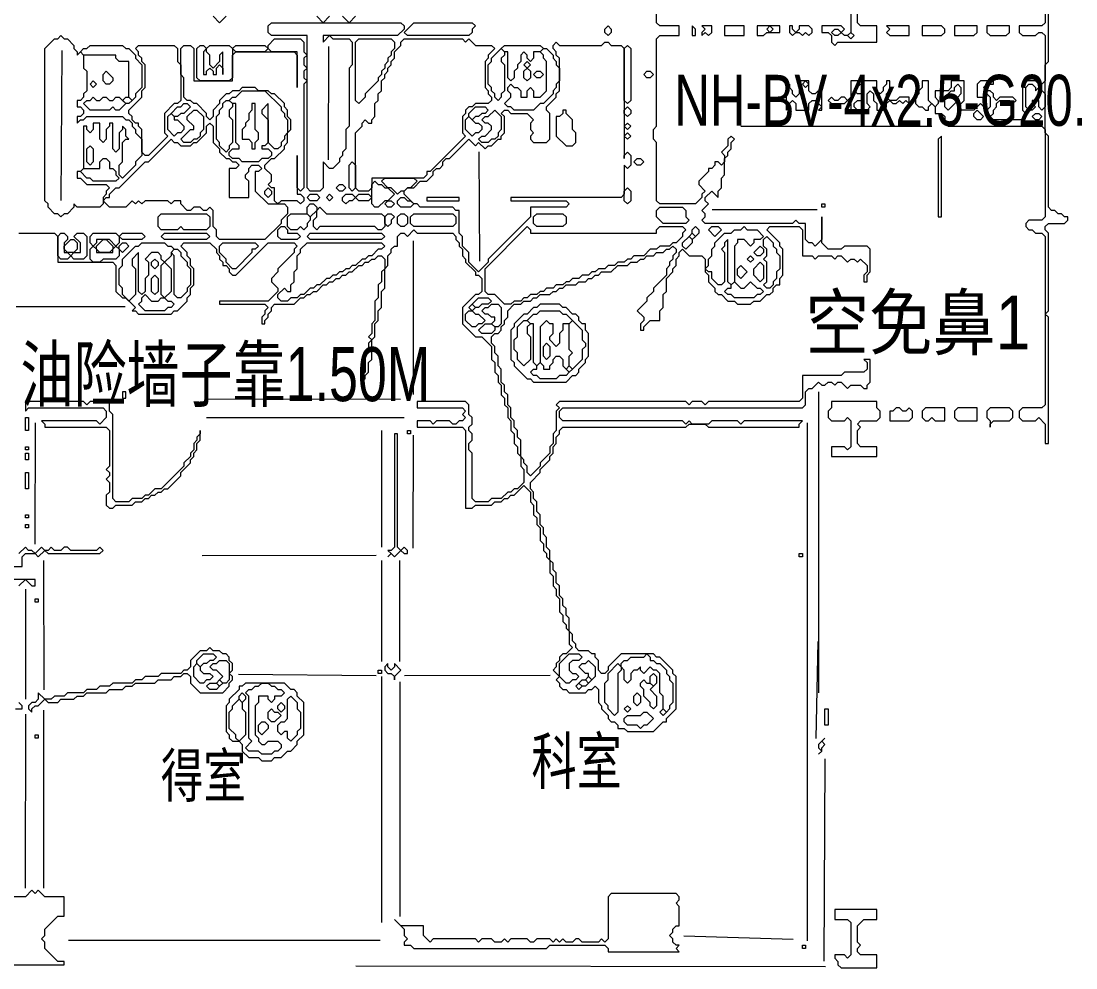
# Model space of a CAD drawing. Extents: x 12 to 2459, y 13 to 1740.
# Drawn here: x 1659.7 to 1985.5, y 628 to 920.5 of the extents above; entities that cross this region are included whole.
import ezdxf

# ---------------------------------------------------------------- set-up
doc = ezdxf.new("R2010")
doc.units = 0
for name, color, linetype, lineweight in [('OCR_TEXT', 6, 'Continuous', 0), ('TRACE_CURVE', 6, 'Continuous', 0), ('TRACE_STRAIGHT', 5, 'Continuous', 0), ('TRACE_TEXT_SYMBOL', 6, 'Continuous', 0)]:
    doc.layers.add(name, color=color, linetype=linetype, lineweight=lineweight)
doc.styles.add('wqy-unicode', font='wqy-unicode.lff')

msp = doc.modelspace()

# ---------------------------------------------------------------- linework, layer by layer
at = {"layer": 'TRACE_CURVE', "color": 6}
for points in [[(1878, 882), (1876, 880), (1877, 879), (1877, 877), (1876, 876), (1875, 877), (1874, 877), (1874, 876), (1873, 875), (1872, 875), (1872, 874), (1869, 871), (1869, 870), (1871, 868), (1870, 867), (1870, 866), (1868, 864), (1857, 864), (1856, 865), (1856, 883), (1855, 884), (1855, 887), (1856, 888), (1856, 915), (1857, 916), (1863, 916), (1863, 919), (1857, 919), (1856, 920), (1856, 933)], [(1940, 896), (1940, 902), (1938, 902), (1938, 900), (1937, 899), (1937, 898), (1936, 897), (1936, 895), (1937, 894), (1938, 894), (1939, 893), (1940, 893), (1940, 894), (1941, 895), (1942, 894), (1942, 892), (1944, 892), (1945, 891), (1945, 889), (1946, 888), (1975, 888), (1976, 887), (1976, 860), (1975, 859), (1971, 859), (1970, 858), (1970, 857), (1971, 856), (1972, 856), (1973, 855), (1975, 855), (1976, 854), (1976, 802), (1975, 801), (1969, 801), (1968, 800), (1968, 798), (1969, 797), (1973, 797), (1974, 798), (1976, 796), (1976, 790), (1977, 790), (1977, 829), (1976, 830), (1977, 831), (1977, 855), (1976, 856), (1976, 857), (1977, 858), (1982, 858), (1983, 859), (1983, 860), (1982, 860), (1981, 861), (1980, 861), (1979, 862), (1978, 862), (1977, 863), (1977, 885), (1976, 886), (1976, 907), (1977, 908), (1977, 927)], [(1976, 927), (1976, 920), (1975, 919), (1968, 919), (1968, 917), (1969, 916), (1973, 916), (1974, 917), (1975, 917), (1976, 916), (1976, 902), (1975, 901), (1974, 901), (1973, 902), (1970, 902), (1969, 901), (1969, 893), (1970, 892), (1970, 891), (1969, 890), (1960, 890), (1959, 891), (1960, 892), (1960, 893), (1961, 894), (1961, 895), (1962, 896), (1965, 896), (1966, 895), (1967, 896), (1966, 897), (1962, 897), (1961, 896), (1960, 897), (1960, 898), (1959, 899), (1958, 899), (1957, 900), (1958, 901), (1960, 901), (1960, 902), (1956, 902), (1955, 901), (1955, 897), (1957, 897), (1958, 898), (1959, 897), (1959, 894), (1958, 893), (1956, 895), (1954, 893), (1950, 893), (1949, 894), (1951, 896), (1951, 902), (1947, 902), (1947, 900), (1946, 899), (1942, 899), (1942, 897), (1943, 896), (1943, 895), (1942, 894), (1940, 896)], [(1723, 922), (1721, 920), (1719, 922)], [(1755, 922), (1753, 920), (1751, 922)], [(1763, 922), (1761, 920), (1759, 922)], [(1671, 915), (1672, 916), (1673, 915), (1674, 915), (1676, 913), (1676, 912), (1677, 911), (1677, 910), (1678, 911), (1679, 910), (1679, 906), (1680, 905), (1680, 899), (1679, 898), (1679, 897), (1678, 896), (1677, 896), (1677, 894), (1678, 894), (1679, 893), (1679, 892), (1678, 891), (1677, 891), (1677, 889), (1678, 890), (1679, 890), (1680, 891), (1691, 891), (1692, 890), (1693, 890), (1694, 889), (1694, 888), (1695, 887), (1695, 886), (1697, 884), (1697, 879), (1695, 877), (1695, 876), (1691, 872), (1690, 873), (1690, 876), (1691, 877), (1691, 883), (1692, 884), (1693, 884), (1692, 885), (1692, 887), (1691, 888), (1691, 887), (1690, 886), (1690, 881), (1689, 880), (1688, 881), (1688, 889), (1687, 889), (1687, 888), (1686, 887), (1686, 884), (1685, 883), (1684, 884), (1684, 889), (1682, 889), (1682, 887), (1681, 886)], [(1681, 886), (1680, 887), (1680, 888), (1679, 888), (1679, 875), (1678, 874), (1677, 874), (1677, 872), (1678, 872), (1680, 870), (1686, 870), (1687, 869), (1686, 868), (1686, 867), (1685, 866), (1685, 864), (1684, 863), (1677, 863), (1676, 864), (1676, 863), (1674, 861), (1673, 861), (1672, 860), (1671, 861), (1670, 861), (1668, 863), (1668, 864), (1667, 865), (1667, 912), (1670, 915), (1671, 915)], [(1712, 896), (1711, 896), (1710, 897), (1710, 903), (1709, 904), (1709, 912), (1710, 913), (1712, 913), (1713, 912), (1713, 902), (1725, 902), (1725, 910), (1726, 911), (1744, 911), (1745, 910), (1745, 900), (1745, 911), (1737, 911), (1736, 912), (1736, 913), (1738, 915)], [(1738, 915), (1746, 915), (1747, 914), (1747, 911), (1748, 910), (1747, 909), (1747, 907), (1748, 906), (1747, 905), (1747, 903), (1748, 902), (1747, 901), (1747, 869), (1746, 868), (1745, 869), (1745, 879), (1745, 867), (1746, 867), (1747, 866), (1747, 865), (1746, 864), (1745, 865), (1740, 865), (1739, 864), (1738, 865), (1738, 869), (1737, 869), (1736, 870), (1737, 871), (1737, 873), (1735, 875), (1735, 876), (1737, 878), (1738, 878), (1741, 881), (1741, 882), (1742, 883), (1742, 886), (1743, 887), (1743, 890), (1742, 891), (1742, 893), (1741, 894), (1741, 895), (1738, 898), (1737, 898), (1736, 899), (1733, 899), (1732, 900), (1728, 900), (1727, 899), (1725, 899), (1724, 898), (1723, 898), (1721, 896), (1721, 895), (1719, 893), (1719, 891), (1718, 890), (1717, 891), (1717, 892), (1714, 895), (1713, 895), (1712, 896)], [(1824, 913), (1825, 914), (1826, 913), (1839, 913), (1840, 914), (1841, 914), (1842, 913), (1845, 913), (1846, 912), (1846, 878), (1846, 879), (1847, 880), (1848, 879), (1848, 876), (1847, 875), (1846, 876), (1846, 867), (1845, 866), (1811, 866), (1811, 865), (1828, 865), (1829, 864), (1828, 863), (1817, 863), (1817, 860), (1804, 847), (1804, 846), (1801, 843), (1798, 846), (1798, 849), (1796, 851), (1796, 854), (1795, 855), (1795, 862), (1794, 862), (1793, 863), (1783, 863), (1782, 864), (1781, 864), (1778, 867), (1778, 868), (1779, 869), (1781, 869), (1783, 871), (1785, 871), (1787, 873), (1787, 874), (1788, 875), (1789, 875), (1790, 876), (1790, 877), (1791, 878), (1792, 878), (1798, 884), (1800, 882), (1801, 883), (1803, 881), (1804, 882), (1805, 882), (1807, 884), (1808, 884), (1808, 885), (1809, 886), (1809, 891)], [(1809, 891), (1808, 892), (1809, 893), (1810, 893), (1811, 892), (1816, 892), (1818, 890), (1817, 889), (1817, 887), (1818, 886), (1817, 885), (1817, 884), (1818, 883), (1822, 883), (1823, 884), (1823, 892), (1822, 893), (1822, 894), (1825, 897), (1825, 898), (1826, 899), (1826, 909), (1825, 910), (1825, 911), (1824, 912), (1824, 913)], [(1717, 888), (1718, 889), (1719, 888), (1719, 883), (1721, 881), (1721, 880), (1723, 878), (1724, 878), (1725, 877), (1726, 877), (1727, 876), (1726, 875), (1724, 875), (1724, 866), (1730, 866), (1730, 871), (1729, 872), (1729, 873), (1730, 874), (1730, 875), (1731, 876), (1733, 876), (1734, 875), (1733, 874), (1732, 874), (1732, 868), (1736, 864), (1741, 864), (1742, 863), (1742, 861), (1740, 859), (1740, 858), (1735, 853), (1721, 853), (1720, 854), (1720, 856), (1719, 857), (1719, 862), (1718, 863), (1717, 862), (1716, 862), (1715, 863), (1713, 863), (1712, 862), (1711, 862), (1709, 864), (1709, 865), (1707, 865), (1706, 864), (1705, 865), (1698, 865), (1697, 864), (1696, 865), (1695, 864), (1694, 865), (1692, 863), (1687, 863), (1685, 865), (1686, 866), (1687, 866), (1687, 867), (1689, 869), (1690, 869), (1698, 877)], [(1698, 877), (1699, 877), (1706, 884), (1707, 883), (1708, 883), (1709, 882), (1712, 882), (1713, 883), (1714, 883), (1717, 886), (1717, 888)], [(1894, 852), (1890, 856), (1891, 857), (1900, 857), (1901, 856), (1901, 848), (1904, 848), (1905, 847), (1906, 848), (1910, 848), (1911, 847), (1912, 848), (1913, 848), (1915, 846), (1916, 847), (1917, 847), (1918, 846), (1919, 847), (1921, 845), (1921, 843), (1920, 842), (1920, 840), (1921, 840), (1921, 842), (1922, 843), (1922, 850), (1921, 851), (1914, 851), (1913, 850), (1909, 850), (1907, 852), (1907, 860), (1907, 853), (1905, 851), (1904, 852), (1903, 852), (1902, 853), (1902, 858), (1900, 858), (1899, 859), (1898, 858), (1871, 858), (1870, 859), (1871, 860), (1871, 861), (1870, 862), (1872, 864), (1871, 865), (1871, 866), (1873, 868), (1875, 866), (1875, 868), (1876, 869), (1876, 872), (1877, 873), (1877, 878), (1878, 879), (1878, 880), (1879, 881), (1879, 883), (1880, 884), (1879, 885), (1878, 884), (1878, 882)], [(1659, 855), (1670, 855), (1671, 854), (1671, 846), (1688, 846), (1689, 845), (1689, 837), (1691, 835), (1692, 835), (1695, 832), (1694, 831), (1695, 831), (1696, 830), (1706, 830), (1707, 831), (1708, 831), (1711, 834), (1711, 835), (1712, 836), (1712, 838), (1713, 839), (1713, 844), (1712, 845), (1712, 847), (1711, 848), (1711, 849), (1709, 851), (1710, 852), (1718, 852), (1720, 850), (1720, 849), (1721, 848), (1721, 847), (1722, 846), (1722, 845), (1723, 845), (1724, 844), (1724, 843), (1725, 842), (1726, 842)], [(1767, 823), (1768, 822), (1767, 821), (1767, 818), (1766, 817), (1766, 812), (1765, 811), (1765, 810), (1766, 810), (1766, 811), (1767, 812), (1767, 815), (1768, 816), (1768, 822), (1769, 823), (1769, 827), (1770, 828), (1770, 831), (1771, 832), (1771, 837), (1772, 838), (1772, 844), (1773, 845), (1773, 848), (1774, 849), (1774, 850), (1775, 851), (1776, 851), (1776, 854), (1777, 855), (1778, 855), (1779, 854), (1781, 856), (1782, 855), (1793, 855), (1794, 854), (1794, 853), (1795, 852), (1795, 851), (1796, 850), (1796, 848), (1797, 847), (1797, 846), (1800, 843), (1800, 842), (1801, 842), (1802, 841), (1802, 837), (1801, 836), (1800, 836), (1796, 832), (1796, 827), (1800, 823), (1802, 823), (1805, 820), (1805, 816), (1806, 815), (1806, 812), (1807, 811), (1807, 809), (1808, 808), (1808, 805), (1809, 804), (1809, 802)], [(1726, 842), (1736, 852), (1744, 852), (1745, 851), (1744, 850), (1744, 849), (1739, 844), (1739, 843), (1737, 841), (1737, 840), (1739, 838), (1739, 837), (1736, 834), (1721, 834), (1721, 833), (1735, 833), (1736, 832), (1735, 831), (1735, 830), (1734, 829), (1734, 827), (1735, 827), (1735, 828), (1736, 829), (1736, 830), (1737, 831), (1737, 832), (1738, 833), (1744, 833), (1746, 835), (1747, 835), (1748, 836), (1749, 836), (1750, 837), (1751, 837), (1753, 839), (1754, 839), (1755, 840), (1756, 840), (1757, 841), (1758, 841), (1759, 842), (1760, 842), (1761, 843), (1762, 843), (1764, 845), (1765, 845), (1766, 846), (1767, 846), (1768, 847), (1769, 847), (1770, 848), (1771, 848), (1772, 847), (1772, 844), (1771, 843), (1771, 840), (1770, 839), (1770, 835), (1769, 834), (1769, 828), (1768, 827), (1768, 824), (1767, 823)], [(1858, 849), (1859, 850), (1860, 850), (1861, 851), (1862, 850), (1862, 849), (1861, 848), (1861, 847), (1860, 846), (1860, 845), (1859, 844), (1859, 842), (1855, 838), (1855, 837), (1853, 835), (1853, 834), (1850, 831), (1852, 829), (1852, 828), (1851, 827), (1851, 825), (1852, 825), (1852, 826), (1854, 828), (1857, 828), (1857, 831), (1858, 832), (1858, 836), (1859, 837), (1859, 841), (1861, 843), (1861, 844), (1862, 845), (1862, 847), (1863, 848), (1863, 849), (1864, 850), (1866, 848), (1870, 848), (1871, 847), (1871, 843), (1872, 842), (1872, 840), (1874, 838), (1874, 837), (1875, 836), (1876, 836), (1878, 834), (1880, 834), (1881, 833), (1885, 833), (1886, 834), (1888, 834), (1890, 836), (1891, 836), (1892, 837), (1892, 838), (1893, 839), (1894, 839), (1894, 841), (1895, 842), (1895, 850), (1894, 851), (1894, 852)], [(1816, 781), (1816, 783), (1815, 784), (1815, 785), (1814, 786), (1814, 791), (1813, 792), (1813, 794), (1812, 795), (1812, 797), (1811, 798), (1811, 801), (1810, 802), (1810, 805), (1809, 806), (1809, 808), (1808, 809), (1808, 813), (1807, 814), (1807, 817), (1806, 818), (1806, 820), (1805, 821), (1805, 823), (1806, 824), (1807, 824), (1808, 825), (1808, 826), (1809, 827), (1809, 828), (1810, 829), (1810, 831), (1812, 833), (1814, 833), (1815, 834), (1817, 834), (1818, 835), (1819, 835), (1820, 836), (1823, 836), (1824, 837), (1825, 837), (1826, 838), (1827, 838), (1828, 839), (1831, 839), (1832, 840), (1834, 840), (1835, 841), (1836, 841), (1837, 842), (1838, 842), (1839, 843), (1842, 843), (1844, 845), (1847, 845), (1848, 846), (1850, 846), (1851, 847), (1852, 847), (1853, 848), (1855, 848), (1856, 849), (1858, 849)], [(1900, 796), (1901, 797), (1883, 797), (1882, 796), (1881, 797), (1873, 797), (1872, 796), (1867, 796), (1866, 797), (1865, 796), (1864, 797), (1827, 797), (1826, 798), (1826, 800), (1827, 801), (1901, 801), (1902, 802), (1902, 806), (1903, 807), (1904, 807), (1906, 809), (1907, 808), (1908, 808), (1909, 809), (1910, 809), (1911, 808), (1912, 809), (1913, 809), (1915, 807), (1916, 808), (1919, 808), (1920, 807), (1921, 807), (1921, 808), (1922, 809), (1922, 816), (1920, 816), (1921, 815), (1921, 813), (1920, 812), (1914, 812), (1913, 811), (1901, 811), (1901, 804), (1900, 803), (1872, 803), (1871, 802), (1870, 803), (1867, 803), (1866, 802), (1865, 803), (1826, 803), (1825, 802), (1826, 801), (1825, 800), (1825, 794), (1824, 793), (1824, 790), (1823, 789), (1823, 787), (1820, 784), (1820, 783), (1817, 780), (1816, 781)], [(1809, 802), (1810, 801), (1810, 798), (1811, 797), (1811, 794), (1812, 793), (1812, 790), (1813, 789), (1813, 787), (1814, 786), (1814, 783), (1815, 782), (1815, 778), (1813, 776), (1812, 776), (1811, 775), (1810, 775), (1808, 773), (1805, 773), (1804, 772), (1800, 772), (1799, 773), (1799, 787), (1798, 788), (1798, 790), (1799, 791), (1799, 793), (1798, 794), (1798, 795), (1799, 796), (1799, 798), (1798, 799), (1798, 802), (1797, 803), (1782, 803), (1782, 801), (1796, 801), (1797, 800), (1796, 799), (1797, 798), (1796, 797), (1795, 797), (1794, 796), (1793, 796), (1792, 797), (1788, 797), (1787, 796), (1786, 797), (1782, 797), (1782, 795), (1796, 795), (1797, 794), (1797, 770), (1799, 770), (1800, 771), (1805, 771), (1806, 772), (1808, 772), (1809, 773), (1810, 773), (1811, 774), (1812, 774), (1815, 777), (1817, 775)], [(1861, 719), (1861, 720), (1857, 724), (1856, 724), (1855, 725), (1845, 725), (1841, 721), (1841, 720), (1840, 719), (1839, 719), (1838, 720), (1838, 723), (1837, 724), (1837, 725), (1836, 725), (1835, 726), (1832, 726), (1831, 727), (1831, 728), (1830, 729), (1830, 731), (1829, 732), (1829, 736), (1828, 737), (1828, 739), (1827, 740), (1827, 742), (1826, 743), (1826, 746), (1825, 747), (1825, 750), (1824, 751), (1824, 753), (1823, 754), (1823, 757), (1822, 758), (1822, 761), (1821, 762), (1821, 764), (1820, 765), (1820, 768), (1819, 769), (1819, 772), (1818, 773), (1818, 775), (1817, 776), (1817, 778), (1820, 781), (1820, 782), (1823, 785), (1823, 786), (1824, 787), (1824, 789), (1825, 790), (1825, 792), (1826, 793), (1826, 794), (1827, 795), (1865, 795), (1866, 796), (1871, 796), (1872, 795), (1900, 795), (1900, 796)], [(1817, 775), (1817, 772), (1818, 771), (1818, 768), (1819, 767), (1819, 765), (1820, 764), (1820, 760), (1821, 759), (1821, 757), (1822, 756), (1822, 755), (1823, 754), (1823, 750), (1824, 749), (1824, 746), (1825, 745), (1825, 743), (1826, 742), (1826, 738), (1827, 737), (1827, 735), (1828, 734), (1828, 733), (1829, 732), (1829, 728), (1830, 727), (1828, 725), (1827, 725), (1826, 724), (1826, 723), (1825, 722), (1825, 721), (1824, 720), (1826, 718), (1825, 717), (1826, 716), (1826, 715), (1827, 714), (1828, 714), (1829, 713), (1834, 713), (1835, 714), (1836, 714), (1837, 715), (1838, 714), (1838, 710), (1839, 709), (1839, 708), (1841, 706), (1841, 705), (1842, 704), (1843, 704), (1844, 703), (1844, 702), (1846, 702), (1847, 701), (1855, 701), (1858, 704), (1859, 704), (1859, 705), (1862, 708), (1862, 718), (1861, 719)]]:
    msp.add_lwpolyline(points, dxfattribs=at)
for points in [[(1736, 919), (1737, 920), (1777, 920), (1778, 919), (1778, 918), (1776, 916), (1753, 916), (1753, 914), (1755, 916), (1756, 915), (1761, 915), (1762, 914), (1762, 907), (1761, 906), (1761, 888), (1760, 887), (1760, 881), (1759, 880), (1759, 879), (1758, 878), (1758, 877), (1756, 875), (1755, 875), (1753, 877), (1753, 869), (1752, 868), (1749, 868), (1748, 869), (1748, 916), (1737, 916), (1736, 917)], [(1781, 920), (1799, 920), (1800, 919), (1799, 918), (1799, 917), (1798, 916), (1779, 916), (1778, 917)], [(1840, 918), (1841, 919), (1842, 918), (1842, 917), (1841, 916), (1840, 917)], [(1680, 912), (1681, 913), (1691, 913), (1692, 912), (1693, 912), (1695, 910), (1695, 909), (1697, 907), (1697, 900), (1695, 898), (1695, 897), (1694, 896), (1693, 897), (1693, 908), (1690, 908), (1689, 909), (1689, 910), (1679, 910), (1678, 911), (1679, 912)], [(1695, 912), (1696, 913), (1707, 913), (1708, 912), (1708, 908), (1709, 907), (1709, 896), (1708, 895), (1707, 895), (1704, 892), (1704, 886), (1705, 885), (1699, 879), (1698, 879), (1697, 880), (1697, 887), (1696, 888), (1696, 889), (1695, 889), (1694, 890), (1694, 891), (1693, 892), (1693, 893), (1697, 897), (1697, 899), (1698, 900), (1698, 907), (1697, 908), (1697, 909), (1696, 910), (1696, 911)], [(1714, 912), (1715, 913), (1716, 913), (1717, 912), (1716, 911), (1716, 904), (1717, 904), (1717, 905), (1718, 906), (1719, 905), (1719, 904), (1720, 904), (1720, 906), (1721, 907), (1722, 906), (1722, 904), (1722, 911), (1721, 910), (1721, 908), (1719, 906), (1718, 907), (1718, 910), (1717, 911), (1717, 912), (1718, 913), (1724, 913), (1725, 912), (1725, 903), (1724, 902), (1715, 902), (1714, 903)], [(1725, 912), (1726, 913), (1735, 913), (1736, 912), (1735, 911), (1726, 911)], [(1777, 914), (1778, 915), (1796, 915), (1797, 914), (1798, 915), (1800, 913), (1805, 913), (1806, 912), (1804, 910), (1804, 909), (1803, 908), (1803, 900), (1804, 899), (1804, 898), (1805, 897), (1805, 896), (1804, 895), (1800, 895), (1799, 894), (1798, 894), (1797, 893), (1797, 892), (1796, 891), (1796, 886), (1797, 885), (1786, 874), (1785, 874), (1785, 873), (1784, 872), (1768, 872), (1768, 869), (1767, 868), (1764, 868), (1763, 869), (1763, 886), (1765, 888), (1765, 889), (1766, 890), (1767, 889), (1768, 889), (1768, 890), (1769, 891), (1769, 895), (1770, 896), (1770, 898), (1771, 899), (1771, 902), (1772, 903), (1772, 904), (1773, 905), (1773, 906), (1774, 907), (1774, 908), (1775, 909), (1775, 911), (1777, 913)], [(1763, 914), (1764, 915), (1774, 915), (1775, 914), (1775, 912), (1774, 911), (1774, 910), (1773, 909), (1773, 908), (1772, 907), (1772, 906), (1771, 905), (1771, 904), (1770, 903), (1770, 902), (1766, 898), (1766, 897), (1764, 895), (1763, 896)], [(1808, 912), (1809, 913), (1820, 913), (1821, 912), (1820, 911), (1818, 911), (1818, 909), (1817, 908), (1816, 909), (1816, 910), (1815, 911), (1814, 910), (1814, 908), (1813, 907), (1813, 906), (1812, 905), (1812, 903), (1811, 902), (1810, 903), (1810, 911), (1809, 911)], [(1846, 912), (1847, 913), (1848, 912), (1848, 896), (1847, 895), (1846, 896)], [(1808, 912), (1809, 911), (1809, 910), (1808, 909), (1808, 908), (1809, 907), (1809, 899), (1808, 898), (1808, 897), (1807, 896), (1806, 897), (1806, 898), (1805, 899), (1805, 900), (1804, 901), (1804, 907), (1805, 908), (1805, 909)], [(1820, 911), (1821, 912), (1822, 912), (1824, 910), (1824, 909), (1825, 908), (1825, 907), (1826, 906), (1826, 902), (1825, 901), (1825, 900), (1824, 899), (1824, 898), (1821, 895), (1820, 895), (1818, 893), (1812, 893), (1811, 894), (1810, 894), (1809, 895), (1811, 897), (1811, 898), (1810, 899), (1810, 900), (1811, 901), (1812, 900), (1813, 900), (1814, 899), (1814, 897), (1816, 897), (1816, 899), (1817, 900), (1818, 899), (1818, 897), (1820, 897), (1822, 899), (1822, 908), (1821, 909), (1821, 910)], [(1815, 907), (1816, 908), (1817, 907), (1816, 906)], [(1815, 905), (1816, 906), (1817, 905), (1817, 903), (1816, 902), (1815, 903)], [(1685, 904), (1686, 905), (1688, 903), (1688, 902), (1687, 901), (1686, 901), (1685, 902)], [(1818, 904), (1819, 905), (1820, 905), (1821, 904), (1820, 903), (1819, 903)], [(1852, 904), (1853, 905), (1854, 905), (1855, 904), (1854, 903), (1853, 903)], [(1681, 901), (1682, 902), (1683, 901), (1682, 900)], [(1948, 900), (1949, 901), (1950, 900), (1950, 898), (1949, 897), (1949, 896), (1946, 893), (1945, 894), (1945, 897), (1947, 899), (1948, 899)], [(1970, 900), (1971, 901), (1972, 901), (1973, 900), (1973, 899), (1974, 900), (1976, 898), (1976, 894), (1975, 893), (1974, 894), (1974, 896), (1972, 896), (1972, 895), (1973, 894), (1972, 893), (1971, 893), (1970, 894)], [(1681, 896), (1682, 897), (1683, 896), (1684, 896), (1685, 897), (1686, 897), (1687, 896), (1688, 896), (1689, 897), (1690, 897), (1692, 895), (1690, 893), (1689, 893), (1688, 894), (1687, 893), (1681, 893), (1679, 895), (1680, 896)], [(1691, 896), (1692, 897), (1693, 897), (1694, 896), (1693, 895), (1692, 895)], [(1722, 895), (1723, 896), (1724, 896), (1725, 895), (1725, 894), (1724, 893), (1724, 891), (1725, 890), (1725, 883), (1724, 882), (1724, 881), (1723, 880), (1721, 882), (1721, 883), (1720, 884), (1720, 891), (1721, 892), (1721, 893), (1722, 894)], [(1728, 899), (1735, 899), (1740, 894), (1740, 893), (1741, 892), (1741, 891), (1742, 890), (1742, 886), (1741, 885), (1741, 884), (1740, 883), (1740, 882), (1739, 881), (1738, 881), (1736, 883), (1736, 895), (1734, 893), (1734, 892), (1736, 890), (1736, 883), (1735, 882), (1734, 882), (1734, 881), (1736, 881), (1737, 880), (1737, 879), (1736, 878), (1734, 878), (1733, 877), (1728, 877), (1727, 878), (1725, 878), (1724, 879), (1724, 880), (1725, 881), (1727, 881), (1727, 882), (1726, 883), (1726, 895), (1725, 895), (1724, 896), (1725, 897), (1726, 897)], [(1709, 894), (1710, 895), (1711, 895), (1712, 894), (1710, 892), (1709, 892), (1708, 891), (1707, 891), (1706, 892), (1708, 894)], [(1713, 893), (1714, 893), (1716, 891), (1716, 887), (1715, 886), (1715, 885), (1714, 884), (1713, 884), (1712, 883), (1710, 883), (1709, 884), (1712, 887), (1713, 887), (1713, 888), (1711, 890), (1711, 891)], [(1800, 894), (1803, 894), (1804, 893), (1803, 892), (1802, 892), (1801, 891), (1800, 891), (1799, 890), (1798, 891), (1798, 892)], [(1806, 893), (1808, 891), (1808, 887), (1807, 886), (1807, 885), (1806, 884), (1805, 884), (1804, 883), (1802, 883), (1801, 884), (1802, 885), (1803, 885), (1805, 887), (1805, 888), (1804, 889), (1803, 889), (1802, 890), (1803, 891), (1804, 891)], [(1846, 893), (1847, 894), (1848, 893), (1848, 892), (1847, 891), (1846, 892)], [(1954, 892), (1955, 893), (1957, 891), (1956, 890), (1955, 890), (1954, 891)], [(1705, 891), (1706, 892), (1707, 891), (1707, 890), (1708, 890), (1710, 888), (1710, 887), (1709, 886), (1708, 886), (1707, 885), (1705, 887)], [(1797, 890), (1798, 891), (1800, 889), (1801, 889), (1802, 888), (1802, 887), (1801, 886), (1800, 886), (1799, 885), (1797, 887)], [(1972, 891), (1973, 892), (1974, 892), (1975, 891), (1974, 890), (1973, 890)], [(1846, 888), (1847, 889), (1848, 888), (1847, 887)], [(1846, 885), (1847, 886), (1848, 885), (1847, 884)], [(1680, 881), (1681, 882), (1682, 881), (1682, 877), (1681, 876), (1680, 877)], [(1684, 877), (1685, 878), (1686, 878), (1687, 877), (1687, 875), (1688, 875), (1689, 874), (1689, 873), (1690, 872), (1689, 871), (1682, 871), (1681, 872), (1680, 872), (1678, 874), (1679, 875), (1684, 875)], [(1761, 876), (1762, 877), (1763, 876), (1763, 869), (1762, 868), (1761, 869)], [(1849, 877), (1850, 878), (1851, 878), (1852, 877), (1851, 876), (1850, 876)], [(1757, 869), (1758, 870), (1759, 870), (1760, 869), (1759, 868), (1758, 868)], [(1768, 870), (1769, 871), (1770, 870), (1771, 870), (1772, 869), (1773, 869), (1775, 867), (1773, 865), (1772, 865), (1770, 863), (1769, 863), (1768, 864)], [(1771, 871), (1772, 872), (1781, 872), (1782, 871), (1780, 869), (1779, 869), (1778, 868), (1777, 868), (1776, 867), (1774, 869), (1773, 869)], [(1735, 868), (1736, 869), (1737, 868), (1737, 867), (1736, 866), (1735, 867)], [(1748, 866), (1749, 867), (1751, 867), (1752, 866), (1751, 865), (1749, 865)], [(1754, 866), (1755, 867), (1756, 866), (1755, 865)], [(1759, 866), (1760, 867), (1762, 867), (1763, 866), (1762, 865), (1761, 865), (1760, 864), (1759, 865)], [(1763, 866), (1764, 867), (1767, 867), (1768, 866), (1767, 865), (1764, 865)], [(1846, 868), (1847, 869), (1848, 868), (1848, 865), (1847, 864), (1846, 865)], [(1748, 863), (1749, 864), (1750, 864), (1751, 863), (1751, 862), (1749, 860), (1748, 861)], [(1772, 864), (1773, 865), (1774, 865), (1775, 864), (1774, 863), (1773, 863)], [(1776, 865), (1777, 866), (1778, 866), (1779, 865), (1780, 865), (1781, 864), (1780, 863), (1777, 863), (1776, 864)], [(1702, 860), (1703, 861), (1717, 861), (1718, 860), (1718, 857), (1717, 856), (1710, 856), (1709, 857), (1708, 856), (1703, 856), (1702, 857)], [(1742, 860), (1743, 861), (1748, 861), (1749, 860), (1749, 859), (1748, 858), (1748, 857), (1747, 856), (1746, 857), (1745, 856), (1743, 856), (1742, 857)], [(1751, 862), (1752, 863), (1754, 861), (1771, 861), (1772, 860), (1772, 857), (1771, 856), (1770, 856), (1769, 857), (1752, 857), (1751, 856), (1750, 857), (1750, 859), (1751, 860)], [(1772, 860), (1773, 861), (1774, 861), (1775, 860), (1774, 859), (1774, 858), (1773, 857), (1772, 858)], [(1776, 860), (1777, 861), (1778, 861), (1779, 860), (1779, 858), (1778, 857), (1777, 857), (1776, 858)], [(1780, 860), (1781, 861), (1793, 861), (1794, 860), (1794, 858), (1793, 857), (1781, 857), (1780, 858)], [(1818, 860), (1819, 861), (1827, 861), (1828, 860), (1828, 858), (1827, 857), (1819, 857), (1818, 858)], [(1856, 862), (1857, 863), (1864, 863), (1865, 862), (1865, 860), (1866, 859), (1865, 858), (1858, 858), (1856, 860)], [(1739, 856), (1740, 857), (1741, 857), (1742, 856), (1742, 855), (1745, 855), (1746, 854), (1745, 853), (1740, 853), (1739, 854)], [(1816, 857), (1817, 856), (1817, 855), (1856, 855), (1856, 856), (1857, 857), (1864, 857), (1865, 856), (1864, 855), (1864, 854), (1862, 852), (1861, 852), (1860, 851), (1857, 851), (1856, 850), (1854, 850), (1852, 848), (1849, 848), (1848, 847), (1847, 847), (1846, 846), (1844, 846), (1843, 845), (1841, 845), (1840, 844), (1838, 844), (1837, 843), (1836, 843), (1835, 842), (1833, 842), (1832, 841), (1830, 841), (1829, 840), (1828, 840), (1827, 839), (1825, 839), (1824, 838), (1822, 838), (1821, 837), (1820, 837), (1819, 836), (1817, 836), (1816, 835), (1815, 835), (1814, 834), (1812, 834), (1811, 833), (1809, 833), (1806, 836), (1804, 836), (1803, 837), (1803, 844)], [(1867, 856), (1868, 857), (1869, 856), (1869, 855), (1868, 854), (1867, 855)], [(1882, 856), (1883, 857), (1884, 856), (1887, 856), (1889, 854), (1888, 853), (1886, 853), (1886, 852), (1885, 851), (1883, 853), (1881, 853), (1881, 852), (1880, 851), (1880, 840), (1879, 839), (1878, 840), (1878, 853), (1877, 852), (1877, 851), (1876, 850), (1877, 849), (1877, 840), (1876, 839), (1875, 839), (1873, 841), (1873, 843), (1872, 843), (1871, 844), (1872, 845), (1872, 847), (1873, 848), (1873, 850), (1874, 851), (1874, 852), (1877, 855), (1879, 855), (1880, 856)], [(1872, 856), (1873, 857), (1875, 857), (1876, 856), (1874, 854)], [(1671, 854), (1672, 855), (1673, 855), (1674, 854), (1674, 853), (1673, 852), (1673, 849), (1674, 849), (1675, 848), (1674, 847), (1672, 847), (1671, 848)], [(1676, 854), (1677, 855), (1679, 855), (1680, 854), (1680, 848), (1679, 847), (1676, 847), (1675, 848), (1676, 849), (1678, 849), (1678, 852)], [(1681, 854), (1682, 855), (1689, 855), (1690, 854), (1690, 852), (1689, 851), (1687, 853), (1683, 853), (1683, 852), (1682, 851), (1681, 852)], [(1690, 854), (1691, 855), (1697, 855), (1698, 854), (1697, 853), (1691, 853)], [(1703, 854), (1704, 855), (1717, 855), (1718, 854), (1717, 853), (1704, 853)], [(1748, 854), (1749, 855), (1771, 855), (1772, 854), (1771, 853), (1749, 853)], [(1866, 854), (1867, 853), (1867, 852), (1865, 850), (1864, 851), (1864, 852)], [(1866, 854), (1867, 855), (1868, 854), (1867, 853)], [(1889, 853), (1890, 854), (1892, 852), (1892, 851), (1893, 850), (1893, 849), (1894, 848), (1894, 844), (1893, 843), (1893, 841), (1892, 840), (1892, 839), (1891, 838), (1890, 838), (1889, 839), (1890, 840), (1890, 846), (1889, 847), (1890, 848), (1890, 850), (1889, 851)], [(1675, 853), (1676, 853), (1677, 852), (1677, 850), (1676, 849), (1674, 849), (1673, 850), (1673, 851)], [(1681, 850), (1682, 851), (1683, 850), (1683, 849), (1688, 849), (1688, 850), (1689, 851), (1690, 850), (1690, 848), (1689, 847), (1685, 847), (1684, 846), (1682, 846), (1681, 847)], [(1685, 853), (1686, 853), (1688, 851), (1688, 850), (1687, 849), (1684, 849), (1683, 850), (1683, 851)], [(1696, 851), (1697, 852), (1704, 852), (1705, 851), (1706, 851), (1707, 850), (1706, 849), (1706, 848), (1704, 846), (1703, 847), (1703, 848), (1702, 849), (1700, 849), (1698, 847), (1699, 846), (1699, 842), (1698, 841), (1698, 837), (1697, 836), (1696, 837), (1696, 849), (1694, 847), (1694, 845), (1695, 844), (1695, 836), (1693, 834), (1691, 836), (1691, 838), (1690, 839), (1690, 844), (1691, 845), (1691, 847), (1695, 851)], [(1690, 851), (1691, 852), (1692, 852), (1693, 851), (1691, 849), (1690, 850)], [(1721, 851), (1722, 852), (1732, 852), (1733, 851), (1732, 850), (1731, 850), (1731, 849), (1726, 844), (1725, 844), (1723, 846), (1723, 847), (1721, 849)], [(1748, 852), (1771, 852), (1772, 851), (1771, 850), (1770, 850), (1768, 848), (1767, 848), (1766, 847), (1765, 847), (1763, 845), (1762, 845), (1761, 844), (1760, 844), (1759, 843), (1758, 843), (1757, 842), (1756, 842), (1755, 841), (1754, 841), (1752, 839), (1751, 839), (1750, 838), (1749, 838), (1747, 836), (1746, 836), (1745, 835), (1743, 835), (1742, 834), (1740, 834), (1739, 835), (1739, 836), (1741, 838), (1742, 837), (1743, 837), (1743, 839), (1744, 840), (1744, 843), (1745, 844), (1745, 848), (1746, 849), (1746, 850)], [(1888, 851), (1889, 850), (1889, 849), (1888, 848), (1887, 848), (1886, 849)], [(1706, 849), (1707, 850), (1708, 850), (1709, 849), (1709, 848), (1711, 846), (1711, 845), (1712, 844), (1712, 839), (1711, 838), (1711, 837), (1709, 835), (1708, 835), (1707, 836), (1707, 848)], [(1884, 847), (1885, 848), (1886, 847), (1885, 846)], [(1700, 846), (1701, 847), (1702, 846), (1702, 845), (1701, 844), (1700, 845)], [(1703, 845), (1704, 846), (1706, 844), (1706, 837), (1704, 835), (1703, 836)], [(1881, 844), (1882, 845), (1884, 843), (1882, 841), (1881, 842)], [(1888, 846), (1889, 845), (1889, 841), (1888, 840), (1886, 842), (1886, 844)], [(1700, 841), (1701, 842), (1702, 841), (1702, 837), (1701, 836), (1700, 837)], [(1879, 839), (1880, 840), (1882, 838), (1883, 838), (1885, 840), (1887, 838), (1888, 838), (1889, 837), (1888, 836), (1887, 836), (1886, 835), (1880, 835), (1879, 836), (1878, 836), (1877, 837), (1878, 838), (1879, 838)], [(1697, 835), (1698, 836), (1700, 834), (1702, 834), (1703, 835), (1704, 835), (1705, 834), (1706, 834), (1707, 833), (1706, 832), (1705, 832), (1704, 831), (1698, 831), (1696, 833), (1697, 834)], [(1801, 835), (1804, 835), (1805, 834), (1804, 833), (1802, 833), (1801, 832), (1800, 832), (1799, 833)], [(1797, 830), (1798, 831), (1799, 831), (1800, 830), (1801, 830), (1803, 828), (1802, 827), (1801, 827), (1800, 826), (1799, 826), (1797, 828)], [(1798, 832), (1799, 833), (1800, 832), (1799, 831)], [(1804, 832), (1805, 833), (1807, 833), (1808, 832), (1808, 827), (1807, 826), (1806, 826), (1805, 827), (1806, 828), (1806, 829), (1805, 829), (1804, 830), (1803, 830), (1802, 831), (1803, 832)], [(1803, 827), (1805, 827), (1806, 826), (1806, 825), (1805, 824), (1802, 824), (1801, 825)], [(1829, 725), (1832, 725), (1833, 724), (1832, 723), (1830, 723), (1829, 722), (1829, 720), (1830, 719), (1831, 719), (1832, 718), (1831, 717), (1830, 717), (1829, 716), (1828, 716), (1826, 718), (1826, 722)], [(1852, 724), (1853, 725), (1854, 724), (1854, 723), (1855, 723), (1856, 722), (1857, 722), (1859, 720), (1859, 719), (1860, 718), (1860, 717), (1861, 716), (1861, 710), (1860, 709), (1860, 708), (1859, 707), (1858, 708), (1858, 712), (1857, 713), (1857, 719), (1856, 720), (1855, 720), (1854, 721), (1852, 719), (1851, 720), (1851, 721), (1850, 720), (1849, 720), (1848, 719), (1848, 717), (1847, 716), (1846, 717), (1846, 720), (1845, 721), (1845, 722), (1846, 723), (1847, 723), (1848, 724)], [(1834, 722), (1835, 723), (1837, 721), (1837, 718), (1836, 717), (1835, 718), (1835, 719), (1834, 719), (1832, 721), (1833, 722)], [(1844, 722), (1845, 721), (1845, 720), (1844, 719), (1844, 707), (1843, 706), (1841, 708), (1841, 709), (1840, 710), (1840, 716), (1841, 717), (1841, 719)], [(1832, 716), (1833, 717), (1834, 717), (1835, 716), (1834, 715), (1833, 715)], [(1834, 717), (1835, 718), (1836, 717), (1835, 716)], [(1851, 716), (1852, 717), (1853, 716), (1854, 716), (1855, 715), (1854, 714), (1856, 712), (1856, 709), (1855, 708), (1854, 709), (1854, 710), (1852, 712), (1852, 714), (1851, 715)], [(1854, 718), (1855, 719), (1856, 718), (1856, 716), (1855, 715), (1854, 716)], [(1831, 715), (1832, 716), (1833, 715), (1832, 714)], [(1849, 712), (1850, 713), (1851, 712), (1851, 710), (1850, 709), (1849, 710)], [(1846, 708), (1847, 709), (1848, 708), (1847, 707)], [(1857, 707), (1858, 708), (1859, 707), (1858, 706)], [(1851, 706), (1852, 707), (1853, 707), (1855, 705), (1853, 703), (1852, 703), (1851, 702), (1850, 703), (1847, 703), (1846, 704), (1846, 705), (1847, 706)]]:
    msp.add_lwpolyline(points, close=True, dxfattribs=at)
at = {"layer": 'TRACE_STRAIGHT', "color": 5}
for p, q in [((1754.66, 877.62), (1754.73, 912.63)), ((1672.09, 865.12), (1672.37, 911.39)), ((1882, 888), (1941, 888)), ((1801.06, 880.13), (1801.23, 846.37)), ((1873.13, 862.31), (1905.63, 862.32)), ((1780.87, 805.12), (1780.9, 852.63)), ((1658.12, 832.28), (1691.88, 832.32)), ((1906, 806), (1906, 713)), ((1716.88, 803.81), (1776.88, 803.7)), ((1664.08, 758.88), (1664.1, 796.38)), ((1717, 798), (1778, 798)), ((1902.55, 636.38), (1902.55, 796.38)), ((1771, 794), (1771, 758)), ((1780.81, 757.62), (1780.93, 792.63)), ((1666.62, 753.88), (1666.69, 713.87)), ((1715.62, 755.44), (1769.38, 755.52)), ((1771.11, 722.62), (1771.11, 753.88)), ((1776.67, 722.62), (1776.68, 753.88)), ((1661, 745), (1661, 711)), ((1905.28, 698.88), (1905.86, 728.87)), ((1726.87, 718.74), (1769.38, 718.29)), ((1771, 718), (1771, 642)), ((1778.12, 718.38), (1823.13, 718.42)), ((1776.69, 716.38), (1776.69, 643.88)), ((1666.68, 652.62), (1666.68, 707.63)), ((1661.1, 652.62), (1661.13, 706.38)), ((1907.7, 630.12), (1908.07, 692.63)), ((1674.38, 636.54), (1770.63, 636.54)), ((1864.38, 637.92), (1898.14, 636.91)), ((1763.13, 628.66), (1908.13, 628.46))]:
    msp.add_line(p, q, dxfattribs=at)
at = {"layer": 'TRACE_TEXT_SYMBOL', "color": 6}
for points in [[(1916, 927), (1916, 917), (1915, 916), (1914, 916), (1913, 917), (1914, 918), (1913, 919), (1907, 919), (1907, 917), (1909, 917), (1910, 916), (1910, 914), (1911, 913), (1912, 914), (1924, 914), (1924, 919), (1919, 919), (1918, 920), (1918, 927)], [(1661, 803), (1661, 800), (1662, 801), (1685, 801), (1686, 800), (1686, 798), (1684, 796), (1683, 797), (1666, 797), (1667, 796), (1667, 795), (1686, 795), (1687, 794), (1687, 783), (1686, 782), (1687, 781), (1687, 780), (1686, 779), (1687, 778), (1687, 775), (1686, 774), (1686, 771), (1687, 770), (1688, 770), (1689, 771), (1694, 771), (1695, 772), (1697, 772), (1698, 773), (1699, 773), (1700, 774), (1701, 774), (1702, 775), (1703, 775), (1704, 776), (1705, 776), (1709, 780), (1709, 781), (1712, 784), (1712, 785), (1713, 786), (1713, 787), (1714, 788), (1714, 790), (1715, 791), (1715, 794), (1715, 793), (1714, 792), (1714, 791), (1713, 790), (1713, 788), (1712, 787), (1712, 786), (1710, 784), (1710, 783), (1703, 776), (1701, 776), (1699, 774), (1698, 774), (1697, 773), (1694, 773), (1693, 772), (1689, 772), (1688, 773)], [(1688, 773), (1688, 799), (1687, 800), (1687, 803), (1681, 803), (1680, 802), (1679, 803), (1661, 803)], [(1640, 752), (1660, 752), (1660, 755), (1661, 756), (1664, 756), (1665, 755), (1667, 757), (1668, 756), (1684, 756), (1685, 757), (1684, 758), (1683, 757), (1675, 757), (1674, 758), (1673, 758), (1672, 757), (1670, 757), (1669, 758), (1668, 757), (1667, 757), (1666, 758), (1664, 756), (1663, 757), (1662, 757), (1661, 758)], [(1661, 758), (1659, 756)], [(1664, 746), (1664, 748), (1640, 748)], [(1659, 746), (1661, 748), (1663, 746), (1664, 746)], [(1718, 727), (1717, 726), (1715, 726), (1712, 723), (1712, 721), (1711, 720), (1710, 720), (1709, 719), (1703, 719), (1702, 718), (1698, 718), (1697, 717), (1695, 717), (1694, 716), (1688, 716), (1687, 715), (1684, 715), (1683, 714), (1680, 714), (1679, 713), (1674, 713), (1673, 712), (1670, 712), (1669, 711), (1667, 711), (1665, 713), (1665, 711), (1664, 710), (1663, 710), (1662, 709), (1662, 708), (1663, 707), (1663, 708), (1664, 709), (1665, 709), (1667, 711), (1668, 710), (1671, 710), (1672, 711), (1676, 711), (1677, 712), (1679, 712), (1680, 713), (1686, 713), (1687, 714), (1691, 714), (1692, 715), (1694, 715), (1695, 716), (1701, 716), (1702, 717), (1706, 717), (1707, 718), (1709, 718), (1710, 719), (1711, 719), (1712, 718), (1712, 716), (1715, 713), (1722, 713), (1724, 715), (1724, 716), (1725, 717), (1725, 718)], [(1725, 718), (1724, 719), (1725, 720), (1725, 722), (1724, 723), (1724, 724), (1723, 725), (1722, 725), (1721, 726), (1719, 726), (1718, 727)], [(1658, 708), (1660, 708), (1660, 709), (1659, 710)], [(1652, 629), (1673, 629), (1673, 630), (1671, 630), (1667, 634), (1667, 636), (1666, 637), (1667, 638), (1667, 640), (1671, 644), (1673, 644), (1673, 650), (1667, 650), (1665, 652), (1664, 651), (1663, 652), (1661, 650), (1653, 650)]]:
    msp.add_lwpolyline(points, dxfattribs=at)
for points in [[(1867, 919), (1867, 916), (1868, 916), (1868, 918)], [(1870, 919), (1871, 918), (1870, 917), (1870, 916), (1871, 917), (1872, 916), (1873, 917), (1873, 919)], [(1877, 919), (1877, 916), (1883, 916), (1883, 919)], [(1887, 919), (1887, 916), (1889, 916), (1890, 917), (1894, 917), (1894, 919)], [(1890, 918), (1891, 919), (1892, 918), (1891, 917)], [(1897, 919), (1897, 917), (1898, 916), (1899, 917), (1900, 917), (1901, 916), (1902, 917), (1903, 916), (1904, 917), (1904, 918), (1903, 919), (1900, 919), (1900, 918), (1899, 917), (1898, 918), (1898, 919)], [(1927, 919), (1928, 918), (1927, 917), (1928, 916), (1934, 916), (1934, 919)], [(1938, 919), (1938, 916), (1944, 916), (1945, 917), (1945, 918), (1944, 919)], [(1948, 919), (1948, 916), (1954, 916), (1955, 917), (1955, 919)], [(1958, 919), (1958, 917), (1959, 916), (1964, 916), (1965, 917), (1965, 919)], [(1910, 917), (1911, 918), (1912, 918), (1913, 917), (1912, 916), (1911, 916)], [(1915, 916), (1916, 917), (1917, 916), (1916, 915)], [(1900, 902), (1900, 898), (1899, 897), (1898, 898), (1898, 899), (1897, 900), (1897, 901), (1897, 900), (1896, 899), (1896, 893), (1897, 894), (1897, 895), (1898, 896), (1899, 895), (1899, 893), (1903, 893), (1903, 895), (1904, 896), (1905, 896), (1907, 894), (1906, 893), (1907, 893), (1907, 902), (1907, 900), (1905, 898), (1904, 898), (1903, 899), (1903, 902)], [(1901, 901), (1902, 902), (1903, 901), (1902, 900)], [(1916, 902), (1916, 897), (1915, 896), (1914, 897), (1913, 897), (1912, 896), (1911, 896), (1910, 897), (1909, 896), (1910, 895), (1914, 895), (1915, 896), (1916, 895), (1916, 893), (1921, 893), (1922, 894), (1921, 895), (1921, 898), (1922, 899), (1923, 898), (1923, 896), (1924, 895), (1924, 893), (1926, 893), (1927, 894), (1927, 895), (1928, 896), (1929, 895), (1930, 895), (1931, 896), (1932, 895), (1933, 896), (1934, 895), (1934, 897), (1931, 897), (1930, 896), (1928, 896), (1927, 897), (1927, 898), (1928, 899), (1928, 902), (1927, 902), (1927, 901), (1926, 900), (1926, 899), (1925, 898), (1924, 899), (1924, 902)], [(1919, 901), (1920, 900), (1920, 899), (1919, 898), (1918, 898), (1917, 899)], [(1917, 895), (1918, 896), (1919, 896), (1920, 895), (1920, 894), (1919, 893), (1918, 893), (1917, 894)], [(1731, 895), (1731, 893), (1730, 892), (1730, 890), (1729, 889), (1729, 888), (1728, 887), (1728, 884), (1730, 884), (1731, 883), (1731, 881), (1732, 881), (1732, 883), (1733, 884), (1733, 886), (1732, 887), (1732, 895)], [(1827, 893), (1827, 892), (1826, 891), (1825, 891), (1825, 885), (1828, 882), (1830, 882), (1831, 883), (1831, 886), (1830, 887), (1830, 890), (1828, 892), (1828, 893)], [(1944, 885), (1943, 884), (1943, 860), (1944, 860)], [(1785, 866), (1785, 865), (1795, 865), (1795, 866)], [(1907, 864), (1908, 864), (1908, 863), (1907, 863)], [(1820, 833), (1819, 832), (1818, 832), (1816, 830), (1815, 830), (1812, 827), (1812, 826), (1811, 825), (1811, 816), (1812, 815), (1812, 814), (1816, 810), (1817, 810), (1818, 809), (1828, 809), (1830, 811), (1831, 811), (1832, 812), (1832, 813), (1834, 815), (1834, 816), (1835, 817), (1835, 824), (1834, 825), (1834, 827), (1833, 827), (1832, 828), (1832, 829), (1831, 830), (1830, 830), (1828, 832), (1827, 832), (1826, 833)], [(1819, 830), (1820, 831), (1826, 831), (1827, 830), (1828, 830), (1830, 828), (1829, 827), (1827, 827), (1827, 825), (1826, 824), (1826, 821), (1825, 820), (1823, 822), (1823, 823), (1824, 824), (1824, 827), (1823, 827), (1822, 828), (1820, 826), (1820, 815), (1819, 814), (1818, 815), (1818, 827), (1817, 827), (1816, 828), (1818, 830)], [(1815, 828), (1816, 828), (1817, 827), (1816, 826), (1816, 824), (1817, 823), (1817, 816), (1815, 814), (1813, 816), (1813, 818), (1812, 819), (1812, 822), (1813, 823), (1813, 826)], [(1829, 827), (1830, 828), (1833, 825), (1833, 822), (1834, 821), (1834, 820), (1833, 819), (1833, 816), (1830, 813), (1829, 814), (1829, 817), (1830, 818), (1829, 819)], [(1821, 820), (1822, 821), (1823, 820), (1823, 817), (1822, 816), (1821, 817)], [(1824, 816), (1825, 817), (1826, 817), (1827, 816), (1827, 814), (1829, 812), (1828, 811), (1826, 811), (1825, 810), (1820, 810), (1819, 811), (1818, 811), (1817, 812), (1818, 813), (1819, 813), (1819, 814), (1820, 815), (1821, 814), (1821, 813), (1823, 813), (1823, 814), (1824, 815)], [(1828, 813), (1829, 814), (1830, 813), (1829, 812)], [(1691, 806), (1691, 804), (1692, 804), (1692, 806)], [(1910, 803), (1910, 801), (1909, 800), (1909, 798), (1910, 797), (1914, 797), (1915, 798), (1916, 797), (1916, 789), (1915, 788), (1914, 789), (1910, 789), (1910, 786), (1924, 786), (1924, 789), (1919, 789), (1918, 790), (1918, 794), (1919, 795), (1918, 796), (1919, 797), (1924, 797), (1925, 798), (1925, 800), (1924, 801), (1924, 803)], [(1930, 801), (1929, 800), (1928, 800), (1928, 797), (1934, 797), (1935, 798), (1935, 800), (1934, 801), (1933, 800), (1932, 800), (1931, 801)], [(1939, 801), (1938, 800), (1938, 798), (1939, 797), (1940, 797), (1941, 798), (1942, 797), (1945, 797), (1945, 801)], [(1949, 801), (1948, 800), (1948, 798), (1949, 797), (1955, 797), (1955, 801)], [(1959, 801), (1958, 800), (1958, 798), (1959, 797), (1959, 795), (1959, 796), (1960, 797), (1965, 797), (1966, 798), (1966, 800), (1965, 801)], [(1661, 798), (1662, 798), (1662, 794), (1661, 794)], [(1775, 793), (1775, 758), (1774, 757), (1773, 757), (1774, 756), (1773, 755), (1774, 756), (1775, 755), (1777, 757), (1778, 756), (1779, 756), (1779, 757), (1778, 758), (1777, 757), (1776, 758), (1776, 793)], [(1779, 794), (1780, 794), (1780, 793), (1779, 793)], [(1661, 789), (1662, 789), (1662, 788), (1661, 788)], [(1661, 787), (1662, 787), (1662, 785), (1661, 785)], [(1661, 781), (1662, 781), (1662, 776), (1661, 776)], [(1661, 768), (1662, 768), (1662, 767), (1661, 767)], [(1661, 765), (1662, 765), (1662, 764), (1661, 764)], [(1900, 756), (1901, 756), (1901, 755), (1900, 755)], [(1664, 742), (1665, 742), (1665, 741), (1664, 741)], [(1716, 725), (1719, 725), (1720, 724), (1719, 723), (1718, 723), (1717, 722), (1716, 722), (1715, 721), (1714, 722), (1714, 723)], [(1713, 721), (1714, 722), (1715, 721), (1715, 720), (1716, 719), (1718, 719), (1719, 718), (1718, 717), (1717, 717), (1716, 716), (1715, 716), (1713, 718)], [(1720, 722), (1721, 723), (1723, 723), (1724, 722), (1724, 717), (1723, 716), (1722, 716), (1721, 717), (1722, 718), (1720, 720), (1719, 720), (1718, 721), (1719, 722)], [(1773, 722), (1772, 721), (1772, 720), (1773, 719), (1774, 719), (1775, 718), (1775, 717), (1775, 718), (1777, 720), (1775, 722), (1775, 721), (1774, 720), (1773, 721)], [(1720, 716), (1721, 717), (1722, 716), (1721, 715)], [(1770, 720), (1771, 720), (1771, 719), (1770, 719)], [(1717, 715), (1718, 716), (1720, 716), (1721, 715), (1720, 714), (1718, 714)], [(1729, 716), (1728, 715), (1727, 715), (1727, 714), (1724, 711), (1724, 710), (1723, 709), (1723, 701), (1724, 700), (1724, 699), (1725, 698), (1727, 698), (1728, 697), (1728, 695), (1730, 693), (1733, 693), (1734, 692), (1737, 692), (1738, 693), (1740, 693), (1742, 695), (1743, 695), (1745, 697), (1745, 698), (1747, 700), (1747, 710), (1745, 712), (1745, 713), (1744, 714), (1743, 714), (1741, 716)], [(1733, 715), (1734, 716), (1736, 716), (1737, 715), (1738, 715), (1739, 714), (1740, 714), (1741, 713), (1740, 712), (1738, 712), (1738, 711), (1737, 710), (1736, 711), (1736, 712), (1733, 712), (1733, 710), (1732, 709), (1732, 700), (1733, 699), (1733, 698), (1734, 697), (1735, 697), (1736, 698), (1739, 698), (1740, 697), (1740, 696), (1739, 695), (1738, 695), (1737, 694), (1734, 694), (1733, 695), (1730, 695), (1729, 696), (1731, 698), (1730, 699), (1730, 712), (1729, 713), (1730, 714), (1731, 714), (1732, 715)], [(1727, 711), (1728, 710), (1728, 708), (1729, 707), (1729, 700), (1727, 698), (1726, 699), (1726, 700), (1724, 702), (1724, 707), (1725, 708), (1725, 709)], [(1727, 712), (1728, 713), (1729, 712), (1729, 711), (1728, 710), (1727, 711)], [(1742, 711), (1743, 712), (1745, 710), (1745, 708), (1746, 707), (1746, 702), (1745, 701), (1745, 700), (1743, 698), (1742, 699), (1742, 701), (1741, 701), (1740, 700), (1739, 701), (1739, 703), (1740, 704), (1741, 704), (1742, 705)], [(1736, 707), (1737, 708), (1738, 707), (1739, 707), (1740, 706), (1738, 704), (1737, 704), (1736, 705)], [(1739, 709), (1740, 710), (1741, 709), (1741, 708), (1740, 707), (1739, 708)], [(1908, 708), (1909, 708), (1909, 703), (1908, 703)], [(1733, 703), (1734, 704), (1735, 704), (1736, 703), (1736, 702), (1734, 700), (1733, 701)], [(1664, 700), (1665, 700), (1665, 699), (1664, 699)], [(1908, 699), (1906, 697), (1906, 696), (1907, 695), (1906, 694), (1907, 695), (1907, 696), (1908, 697), (1907, 698)], [(1842, 651), (1841, 650), (1841, 637), (1840, 636), (1839, 637), (1838, 636), (1833, 636), (1832, 637), (1831, 637), (1830, 636), (1828, 636), (1827, 637), (1826, 636), (1825, 637), (1824, 636), (1823, 637), (1819, 637), (1818, 636), (1817, 636), (1816, 637), (1811, 637), (1810, 636), (1809, 637), (1808, 636), (1806, 636), (1805, 637), (1802, 637), (1801, 636), (1800, 637), (1787, 637), (1786, 636), (1784, 638), (1784, 641), (1777, 641), (1775, 643), (1778, 640), (1778, 638), (1779, 637), (1778, 636), (1778, 635), (1780, 635), (1781, 634), (1822, 634), (1823, 635), (1840, 635), (1841, 634), (1841, 633), (1863, 633), (1862, 634), (1863, 635), (1862, 635), (1861, 636), (1861, 637), (1860, 638), (1861, 639), (1861, 640), (1862, 641), (1863, 641), (1863, 647), (1862, 648), (1863, 649), (1863, 650), (1862, 651)], [(1911, 646), (1911, 643), (1915, 643), (1916, 642), (1916, 632), (1915, 631), (1914, 632), (1911, 632), (1911, 631), (1912, 630), (1912, 629), (1913, 628), (1924, 628), (1924, 632), (1919, 632), (1918, 633), (1918, 634), (1919, 635), (1918, 636), (1918, 641), (1920, 643), (1924, 643), (1924, 646)], [(1901, 635), (1902, 635), (1902, 634), (1901, 634)]]:
    msp.add_lwpolyline(points, close=True, dxfattribs=at)

# ---------------------------------------------------------------- texts
at = {"layer": 'OCR_TEXT', "color": 6, "style": 'wqy-unicode'}
for s, height, width, p in [('NH-BV-4x2.5-G20.WC消火检启系载路', 15.748, 0.72, (1861.5, 888.15)), ('空免鼻1', 16.608, 0.864301, (1902, 819.09)), ('油险墙子靠1.50M', 16.681, 0.72, (1659.48, 803.09)), ('科室', 14.236, 0.72, (1817.31, 684.79)), ('得室', 13.386, 0.72, (1702.84, 680.76))]:
    msp.add_text(s, height=height, dxfattribs=dict(at, width=width)).set_placement(p)

doc.saveas('drawing.dxf')
